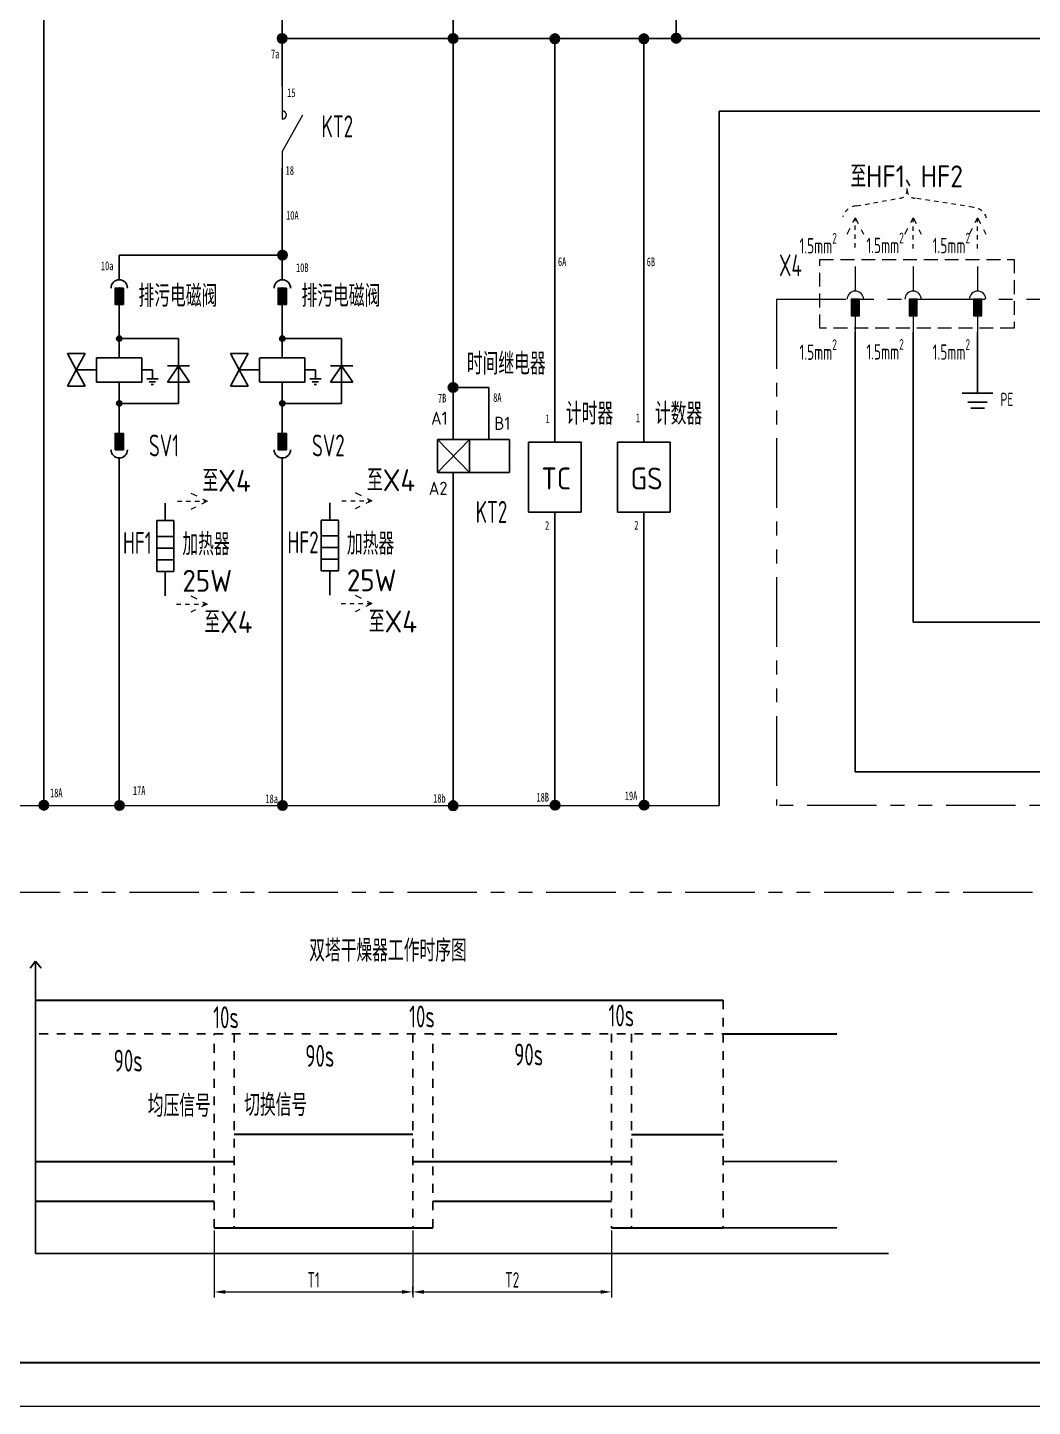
# Model space of a CAD drawing. Header units: millimetres. Extents: x 0 to 841, y 0 to 594.
# Drawn here: x 361 to 590.6, y 0 to 315 of the extents above; entities that cross this region are included whole.
import ezdxf
from ezdxf.enums import TextEntityAlignment as Align

# ---------------------------------------------------------------- set-up
doc = ezdxf.new("R2010")
doc.units = ezdxf.units.MM
for name, pattern in [('CENTER2', [12, 7, -1, 1, -1, 1, -1]), ('HIDDEN', [9.525, 6.35, -3.175]), ('PHANTOM2', [31.75, 15.875, -3.175, 3.175, -3.175, 3.175, -3.175]), ('虚线', [2, 1, -1])]:
    doc.linetypes.add(name, pattern=pattern)
for name, color, linetype, lineweight in [('AM_0', 7, 'Continuous', 25), ('AM_3', 3, '虚线', 13), ('BLK_0.5mm^2', 7, 'Continuous', 18), ('SYMS', 7, 'Continuous', 18), ('TAGS', 51, 'Continuous', 18), ('双点划线', 6, 'CENTER2', 18), ('尺寸线层', 3, 'Continuous', 13), ('标注', 3, 'Continuous', 18), ('粗实线', 7, 'Continuous', 35), ('粗实线层', 7, 'Continuous', 25), ('虚线', 2, 'HIDDEN', 18), ('虚线层', 6, '虚线', 13)]:
    doc.layers.add(name, color=color, linetype=linetype, lineweight=lineweight)
doc.layers.add('触点标识', color=11, linetype='Continuous')
doc.styles.add('WD', font='romans.shx', dxfattribs={"bigfont": 'gbcbig.shx'})
doc.styles.add('WD_IEC', font='isocp2.shx', dxfattribs={"width": 0.9, "bigfont": 'gbcbig.shx'})
doc.styles.add('工程字', font='gbenor.shx', dxfattribs={"bigfont": 'gbcbig.shx'})
doc.styles.add('标准', font='isoct2.shx')
doc.styles.add('海泰标注样式', font='isocp.shx', dxfattribs={"width": 0.7, "bigfont": 'gbcbig.shx'})
doc.styles.add('海泰汉字样式', font='仿宋_GB2312.ttf', dxfattribs={"width": 0.7})
doc.dimstyles.new('海泰标注样式-图2', dxfattribs={"dimtxt": 3.5, "dimasz": 2.5, "dimexe": 1.25, "dimexo": 0.625, "dimgap": 1, "dimtad": 1, "dimdec": 3, "dimlfac": 8, "dimdsep": 46, "dimtxsty": '海泰标注样式', "dimcen": 2.5, "dimclrd": 256, "dimclre": 256, "dimclrt": 2, "dimadec": 3, "dimazin": 2, "dimtm": 1e-09, "dimtfac": 0.7, "dimtdec": 3, "dimtmove": 0, "dimatfit": 1, "dimfxl": 1.25, "dimlwd": -1, "dimlwe": -1, "dimarcsym": 0})

# ---------------------------------------------------------------- blocks, each defined once
blk = doc.blocks.new('NJHT-A1')
at = {"color": 7, "linetype": 'Continuous', "lineweight": 35}
blk.add_line((25, 10), (830, 10), dxfattribs=at)
at = {"color": 7, "linetype": 'Continuous', "lineweight": 18}
blk.add_line((840, 0), (0, 0), dxfattribs=at)
at = {"color": 2, "linetype": 'Continuous', "lineweight": 18, "style": '海泰汉字样式', "width": 0.6}
blk.add_attdef('5', text='', height=5, rotation=180, dxfattribs=at).set_placement((50, 578.5), align=Align.MIDDLE_CENTER)
at = {"color": 2, "linetype": 'Continuous', "lineweight": 18, "style": '海泰汉字样式'}
for tag, height, width, p in [('1', 5, 0.7, (805, 59.25)), ('2', 5, 0.7, (805, 51.75)), ('7', 5, 0.7, (755, 50.5)), ('3', 5, 0.6, (805, 38)), ('12', 3.5, 0.7, (668, 34.5)), ('13', 3.5, 0.6, (682, 34.5)), ('20', 3.5, 0.7, (708, 34.5)), ('21', 3.5, 0.6, (722, 34.5)), ('14', 3.5, 0.7, (668, 27.5)), ('15', 3.5, 0.6, (682, 27.5)), ('22', 3.5, 0.7, (708, 27.5)), ('23', 3.5, 0.6, (722, 27.5)), ('16', 3.5, 0.7, (668, 20.5)), ('17', 3.5, 0.6, (682, 20.5)), ('24', 3.5, 0.7, (708, 20.5)), ('25', 3.5, 0.6, (722, 20.5)), ('8', 3.5, 0.7, (762, 22.5)), ('9', 3.5, 0.7, (774, 22.5)), ('4', 5, 0.6, (805, 22.5)), ('18', 3.5, 0.7, (668, 13.5)), ('19', 3.5, 0.6, (682, 13.5)), ('26', 3.5, 0.7, (708, 13.5)), ('27', 3.5, 0.6, (722, 13.5)), ('11', 3.5, 0.7, (742.5, 13.5)), ('10', 3.5, 0.7, (767.5, 13.5)), ('6', 3.5, 0.7, (811.57, 13.5))]:
    blk.add_attdef(tag, text='', height=height, dxfattribs=dict(at, width=width)).set_placement(p, align=Align.MIDDLE_CENTER)
blk = doc.blocks.new('*D81')
at = {"layer": 'Defpoints', "color": 0, "transparency": 16777216}
for p in [(403.62, 40.82), (449.02, 26.16), (449.02, 25.02)]:
    blk.add_point(p, dxfattribs=at)
at = {"layer": '标注', "transparency": 16777216}
for p, q in [((403.62, 40.19), (403.62, 24.91)), ((406.12, 26.16), (446.52, 26.16)), ((449.02, 25.64), (449.02, 27.41))]:
    blk.add_line(p, q, dxfattribs=at)
for points in [[(406.12, 26.58), (406.12, 25.74), (403.62, 26.16)], [(446.52, 26.58), (446.52, 25.74), (449.02, 26.16)]]:
    blk.add_solid(points, dxfattribs=at)
at = {"layer": '标注', "color": 2, "transparency": 16777216, "insert": (426.32, 28.91), "char_height": 3.5, "attachment_point": 5, "style": '海泰标注样式'}
blk.add_mtext('T1', dxfattribs=at)
blk = doc.blocks.new('*D82')
at = {"layer": 'Defpoints', "color": 0, "transparency": 16777216}
for p in [(449.02, 40.82), (494.38, 40.82), (494.38, 26.16)]:
    blk.add_point(p, dxfattribs=at)
at = {"layer": '标注', "transparency": 16777216}
for p, q in [((449.02, 40.19), (449.02, 24.91)), ((494.38, 40.19), (494.38, 24.91)), ((451.52, 26.16), (491.88, 26.16))]:
    blk.add_line(p, q, dxfattribs=at)
for points in [[(451.52, 26.58), (451.52, 25.74), (449.02, 26.16)], [(491.88, 26.58), (491.88, 25.74), (494.38, 26.16)]]:
    blk.add_solid(points, dxfattribs=at)
at = {"layer": '标注', "color": 2, "transparency": 16777216, "insert": (471.7, 28.91), "char_height": 3.5, "attachment_point": 5, "style": '海泰标注样式'}
blk.add_mtext('T2', dxfattribs=at)
blk = doc.blocks.new('HA1X2_1')
blk.add_lwpolyline([(-1.25, -2.5), (0, 0), (1.25, -2.5)])
at = {"style": 'WD_IEC'}
for tag, p in [('DESC1', (0, 5.1)), ('DESC2', (0, 1.25))]:
    blk.add_attdef(tag, text='', height=2.5, dxfattribs=at).set_placement(p, align=Align.CENTER)
blk.add_attdef('X8TERM01', (0, 0), '', height=0.32, dxfattribs=at)
blk = doc.blocks.new('gwae')
blk.add_hatch(color=256).paths.add_polyline_path([(413.18, 275.01), (413.18, 278.76), (411.3, 278.76), (411.3, 275.01)], flags=0)
for p, q in [((412.24, 286.26), (412.24, 280.64)), ((412.24, 275.01), (412.24, 271.26))]:
    blk.add_line(p, q)
blk.add_lwpolyline([(413.18, 278.76), (411.3, 278.76), (411.3, 275.01), (413.18, 275.01)], close=True)
blk.add_arc((412.24, 278.76), 1.88, 0, 180)
blk.add_point((412.24, 278.76))
blk = doc.blocks.new('rq2e')
at = {"color": 7, "ltscale": 0.416487}
blk.add_line((1065.04, 260.3), (1065.04, 251.87), dxfattribs=at)
at = {"color": 7, "ltscale": 0.007597}
for p, q in [((1064.45, 256.26), (1064.49, 256.48)), ((1064.45, 256.26), (1064.49, 256.48)), ((1064.49, 256.03), (1064.45, 256.26)), ((1064.49, 256.03), (1064.45, 256.26)), ((1064.49, 256.48), (1064.62, 256.67)), ((1064.49, 256.48), (1064.62, 256.67)), ((1064.62, 255.84), (1064.49, 256.03)), ((1064.62, 255.84), (1064.49, 256.03)), ((1064.62, 256.67), (1064.81, 256.8)), ((1064.62, 256.67), (1064.81, 256.8)), ((1064.81, 255.71), (1064.62, 255.84)), ((1064.81, 255.71), (1064.62, 255.84)), ((1064.81, 256.8), (1065.04, 256.85)), ((1064.81, 256.8), (1065.04, 256.85)), ((1065.04, 255.66), (1064.81, 255.71)), ((1065.04, 255.66), (1064.81, 255.71)), ((1065.04, 256.85), (1065.27, 256.8)), ((1065.04, 256.85), (1065.27, 256.8)), ((1065.27, 255.71), (1065.04, 255.66)), ((1065.27, 255.71), (1065.04, 255.66)), ((1065.27, 256.8), (1065.46, 256.67)), ((1065.27, 256.8), (1065.46, 256.67)), ((1065.46, 255.84), (1065.27, 255.71)), ((1065.46, 255.84), (1065.27, 255.71)), ((1065.46, 256.67), (1065.59, 256.48)), ((1065.46, 256.67), (1065.59, 256.48)), ((1065.59, 256.03), (1065.46, 255.84)), ((1065.59, 256.03), (1065.46, 255.84)), ((1065.59, 256.48), (1065.63, 256.26)), ((1065.59, 256.48), (1065.63, 256.26)), ((1065.63, 256.26), (1065.59, 256.03)), ((1065.63, 256.26), (1065.59, 256.03)), ((1064.45, 241.44), (1064.49, 241.66)), ((1064.45, 241.44), (1064.49, 241.66)), ((1064.49, 241.21), (1064.45, 241.44)), ((1064.49, 241.21), (1064.45, 241.44)), ((1064.49, 241.66), (1064.62, 241.85)), ((1064.49, 241.66), (1064.62, 241.85)), ((1064.62, 241.02), (1064.49, 241.21)), ((1064.62, 241.02), (1064.49, 241.21)), ((1064.62, 241.85), (1064.81, 241.98)), ((1064.62, 241.85), (1064.81, 241.98)), ((1064.81, 240.89), (1064.62, 241.02)), ((1064.81, 240.89), (1064.62, 241.02)), ((1064.81, 241.98), (1065.04, 242.03)), ((1064.81, 241.98), (1065.04, 242.03)), ((1065.04, 240.85), (1064.81, 240.89)), ((1065.04, 240.85), (1064.81, 240.89)), ((1065.04, 242.03), (1065.27, 241.98)), ((1065.04, 242.03), (1065.27, 241.98)), ((1065.27, 240.89), (1065.04, 240.85)), ((1065.27, 240.89), (1065.04, 240.85)), ((1065.27, 241.98), (1065.46, 241.85)), ((1065.27, 241.98), (1065.46, 241.85)), ((1065.46, 241.02), (1065.27, 240.89)), ((1065.46, 241.02), (1065.27, 240.89)), ((1065.46, 241.85), (1065.59, 241.66)), ((1065.46, 241.85), (1065.59, 241.66)), ((1065.59, 241.21), (1065.46, 241.02)), ((1065.59, 241.21), (1065.46, 241.02)), ((1065.59, 241.66), (1065.63, 241.44)), ((1065.59, 241.66), (1065.63, 241.44)), ((1065.63, 241.44), (1065.59, 241.21)), ((1065.63, 241.44), (1065.59, 241.21))]:
    blk.add_line(p, q, dxfattribs=at)
at = {"color": 7, "ltscale": 0.445714}
for p, q in [((1065.03, 256.26), (1078.57, 256.26)), ((1065.03, 256.26), (1078.57, 256.26)), ((1065.04, 241.44), (1078.58, 241.44)), ((1065.04, 241.44), (1078.58, 241.44))]:
    blk.add_line(p, q, dxfattribs=at)
at = {"color": 7, "ltscale": 0.204694}
blk.add_line((1078.58, 250.04), (1078.57, 256.26), dxfattribs=at)
blk.add_line((1078.58, 250.04), (1078.57, 256.26), dxfattribs=at)
at = {"color": 7, "ltscale": 0.092843}
for q in [(1053.19, 252.81), (1053.19, 252.81), (1057.23, 252.81), (1057.23, 252.81), (1053.19, 245.38), (1053.19, 245.38), (1057.23, 245.38), (1057.23, 245.38)]:
    blk.add_line((1055.21, 249.09), q, dxfattribs=at)
at = {"color": 7, "ltscale": 0.044268}
for p, q in [((1053.19, 252.81), (1055.21, 252.81)), ((1053.19, 252.81), (1055.21, 252.81)), ((1053.19, 245.38), (1055.21, 245.38)), ((1053.19, 245.38), (1055.21, 245.38))]:
    blk.add_line(p, q, dxfattribs=at)
at = {"color": 7, "ltscale": 0.044269}
for p, q in [((1057.23, 252.81), (1055.21, 252.81)), ((1057.23, 252.81), (1055.21, 252.81)), ((1057.23, 245.38), (1055.21, 245.38)), ((1057.23, 245.38), (1055.21, 245.38))]:
    blk.add_line(p, q, dxfattribs=at)
at = {"color": 7, "ltscale": 0.121009}
blk.add_line((1059.83, 249.09), (1055.21, 249.09), dxfattribs=at)
at = {"color": 7, "ltscale": 0.18267}
for p, q in [((1059.83, 251.87), (1059.83, 246.32)), ((1070.2, 251.87), (1070.2, 246.32))]:
    blk.add_line(p, q, dxfattribs=at)
at = {"color": 7, "ltscale": 0.226511}
for p, q in [((1070.2, 251.87), (1059.88, 251.87)), ((1059.88, 246.32), (1063.32, 246.32)), ((1070.2, 246.32), (1063.32, 246.32)), ((1070.2, 246.32), (1063.32, 246.32))]:
    blk.add_line(p, q, dxfattribs=at)
at = {"color": 7, "ltscale": 0.067085}
blk.add_line((1070.2, 249.09), (1072.61, 249.09), dxfattribs=at)
at = {"color": 7, "ltscale": 0.04459}
blk.add_line((1072.61, 249.09), (1072.61, 247.05), dxfattribs=at)
at = {"color": 7, "ltscale": 0.148438}
for p in [(1076.03, 246.32), (1076.03, 246.32), (1081.13, 246.32), (1081.13, 246.32)]:
    blk.add_line(p, (1078.58, 250.04), dxfattribs=at)
at = {"color": 7, "ltscale": 0.083936}
for p, q in [((1078.58, 250.04), (1076.03, 250.04)), ((1078.58, 250.04), (1076.03, 250.04)), ((1078.58, 250.04), (1081.13, 250.04)), ((1078.58, 250.04), (1081.13, 250.04)), ((1078.58, 246.32), (1076.03, 246.32)), ((1078.58, 246.32), (1076.03, 246.32)), ((1078.58, 246.32), (1081.13, 246.32)), ((1078.58, 246.32), (1081.13, 246.32))]:
    blk.add_line(p, q, dxfattribs=at)
at = {"color": 7, "ltscale": 0.16075}
for q in [(1078.58, 250.04), (1078.58, 246.32)]:
    blk.add_line((1078.58, 241.44), q, dxfattribs=at)
at = {"color": 7, "ltscale": 0.321499}
blk.add_line((1065.04, 246.32), (1065.04, 238.35), dxfattribs=at)
at = {"color": 7, "ltscale": 0.028234}
blk.add_line((1072.61, 247.05), (1071.32, 247.05), dxfattribs=at)
at = {"color": 7, "ltscale": 0.016336}
for q in [(1071.86, 246.37), (1073.35, 246.37)]:
    blk.add_line((1072.61, 246.37), q, dxfattribs=at)
at = {"color": 7, "ltscale": 0.005879}
for q in [(1072.34, 245.77), (1072.88, 245.77)]:
    blk.add_line((1072.61, 245.77), q, dxfattribs=at)
at = {"color": 7, "ltscale": 0.028235}
blk.add_line((1072.61, 247.05), (1073.9, 247.05), dxfattribs=at)
at = {"color": 7}
for centre in [(1065.04, 256.26), (1065.04, 241.44)]:
    blk.add_circle(centre, 0.591, dxfattribs=at)
for points in [[(1065.59, 256.03), (1064.45, 256.26), (1064.62, 256.67), (1064.49, 256.48)], [(1065.59, 256.03), (1064.45, 256.26), (1064.62, 256.67), (1064.49, 256.48)], [(1065.59, 256.03), (1064.62, 255.84), (1064.45, 256.26), (1064.49, 256.03)], [(1065.59, 256.03), (1064.62, 255.84), (1064.45, 256.26), (1064.49, 256.03)], [(1065.59, 256.03), (1064.62, 256.67), (1065.04, 256.85), (1064.81, 256.8)], [(1065.59, 256.03), (1064.62, 256.67), (1065.04, 256.85), (1064.81, 256.8)], [(1065.59, 256.03), (1065.04, 255.66), (1064.62, 255.84), (1064.81, 255.71)], [(1065.59, 256.03), (1065.04, 255.66), (1064.62, 255.84), (1064.81, 255.71)], [(1065.59, 256.03), (1065.04, 256.85), (1065.46, 256.67), (1065.27, 256.8)], [(1065.59, 256.03), (1065.04, 256.85), (1065.46, 256.67), (1065.27, 256.8)], [(1065.59, 256.03), (1065.46, 255.84), (1065.04, 255.66), (1065.27, 255.71)], [(1065.59, 256.03), (1065.46, 255.84), (1065.04, 255.66), (1065.27, 255.71)], [(1065.59, 256.03), (1065.46, 256.67), (1065.63, 256.26), (1065.59, 256.48)], [(1065.59, 256.03), (1065.46, 256.67), (1065.63, 256.26), (1065.59, 256.48)], [(1065.59, 241.21), (1064.45, 241.44), (1064.62, 241.85), (1064.49, 241.66)], [(1065.59, 241.21), (1064.45, 241.44), (1064.62, 241.85), (1064.49, 241.66)], [(1065.59, 241.21), (1064.62, 241.02), (1064.45, 241.44), (1064.49, 241.21)], [(1065.59, 241.21), (1064.62, 241.02), (1064.45, 241.44), (1064.49, 241.21)], [(1065.59, 241.21), (1064.62, 241.85), (1065.04, 242.03), (1064.81, 241.98)], [(1065.59, 241.21), (1064.62, 241.85), (1065.04, 242.03), (1064.81, 241.98)], [(1065.59, 241.21), (1065.04, 240.85), (1064.62, 241.02), (1064.81, 240.89)], [(1065.59, 241.21), (1065.04, 240.85), (1064.62, 241.02), (1064.81, 240.89)], [(1065.59, 241.21), (1065.04, 242.03), (1065.46, 241.85), (1065.27, 241.98)], [(1065.59, 241.21), (1065.04, 242.03), (1065.46, 241.85), (1065.27, 241.98)], [(1065.59, 241.21), (1065.46, 241.02), (1065.04, 240.85), (1065.27, 240.89)], [(1065.59, 241.21), (1065.46, 241.02), (1065.04, 240.85), (1065.27, 240.89)], [(1065.59, 241.21), (1065.46, 241.85), (1065.63, 241.44), (1065.59, 241.66)], [(1065.59, 241.21), (1065.46, 241.85), (1065.63, 241.44), (1065.59, 241.66)]]:
    blk.add_solid(points, dxfattribs=at)
blk = doc.blocks.new('VMS21P_1')
for p, q in [((0, 7.5), (0, 2.5)), ((0, -2.5), (3.125, 3.125)), ((0, -2.5), (0, -7.5))]:
    blk.add_line(p, q)
blk.add_arc((0, 3.125), 0.625, 270, 90)
at = {"style": 'WD_IEC'}
for tag, p in [('INST', (-5.25, 7.75)), ('LOC', (-5.25, 4.25)), ('TAG2', (-5.25, 0.75)), ('XREF', (-5.25, -3.75)), ('DESC1', (-5.25, -7.6)), ('DESC2', (-5.25, -11.1)), ('DESC3', (-5.25, -14.6))]:
    blk.add_attdef(tag, text='', height=2.5, dxfattribs=at).set_placement(p, align=Align.RIGHT)
blk.add_attdef('TERM01', text='', height=2, rotation=90, dxfattribs=at).set_placement((-1, 7.5), align=Align.RIGHT)
for tag, p, height in [('X2TERM01', (0, 7.5), 0.32), ('X4LINK', (-2, 0), 0.32), ('X1LINK', (-0.5, 0), 0.32), ('CONTACT', (4, -3.5), 1), ('FAMILY', (4, -5), 1), ('X8TERM02', (0, -7.5), 0.32)]:
    blk.add_attdef(tag, p, '', height=height, dxfattribs=at)
blk.add_attdef('TERM02', (-1, -7.5), '', height=2, rotation=90, dxfattribs=at)
blk = doc.blocks.new('bfcgb')
blk.add_hatch(color=256).paths.add_polyline_path([(1495.06, 338, 1), (1492.9, 338, 1)])
blk.add_circle((1493.98, 338), 1.08)
blk = doc.blocks.new('sfe')
for p, q in [((1319.93, -437.42), (1336.36, -437.42)), ((1319.93, -444.92), (1319.93, -437.42)), ((1327.24, -437.42), (1319.93, -444.92)), ((1319.93, -437.42), (1327.24, -444.92)), ((1327.24, -437.42), (1327.24, -444.92)), ((1336.36, -437.42), (1336.36, -444.92)), ((1336.36, -444.92), (1319.93, -444.92))]:
    blk.add_line(p, q)
at = {"layer": '粗实线层'}
for p, q in [((1323.47, -437.42), (1323.47, -425.52)), ((1323.47, -425.52), (1331.69, -425.52)), ((1331.69, -437.42), (1331.69, -425.52)), ((1323.47, -444.92), (1323.47, -455.61))]:
    blk.add_line(p, q, dxfattribs=at)
blk.add_blockref('bfcgb', (-170.51, -763.52))
at = {"layer": 'AM_3', "style": 'WD_IEC'}
for tag, p in [('A1', (1322.22, -434.03)), ('B1', (1336.55, -435.2)), ('A2', (1322.2, -450.05))]:
    blk.add_attdef(tag, text='', height=3, dxfattribs=at).set_placement(p, align=Align.RIGHT)
blk = doc.blocks.new('VC01JP_1')
blk.add_hatch(color=256).paths.add_polyline_path([(0.62, -2.5), (0.62, 0), (-0.62, 0), (-0.62, -2.5)], flags=0)
for p, q in [((0, 5), (0, 1.25)), ((0, -2.5), (0, -5))]:
    blk.add_line(p, q)
blk.add_lwpolyline([(0.62, 0), (-0.62, 0), (-0.62, -2.5), (0.62, -2.5)], close=True)
blk.add_arc((0, 0), 1.25, 0, 180)
blk.add_point((0, 0))
at = {"style": 'WD_IEC'}
for tag, p in [('INST', (-5.25, 8)), ('LOC', (-5.25, 5)), ('TAG1', (-5.25, 2)), ('DESC1', (-5.25, -5.1)), ('DESC2', (-5.25, -8.1)), ('DESC3', (-5.25, -11.1))]:
    blk.add_attdef(tag, text='', height=2, dxfattribs=at).set_placement(p, align=Align.RIGHT)
blk.add_attdef('TERM02', text='', height=2, rotation=90, dxfattribs=at).set_placement((-1, 5), align=Align.RIGHT)
for tag, p, height in [('X2TERM02', (0, 5), 0.32), ('X2TERMDESC02', (0, 4.48), 0.32), ('MFG', (2.75, 4), 1.5), ('CAT', (2.75, 1.5), 1.5), ('X4LINK', (-1.25, -1.25), 0.32), ('X1LINK', (1.25, -1.25), 0.32), ('ASSYCODE', (2.75, -2.75), 1), ('FAMILY', (2.75, -4.25), 1), ('X8TERM01', (0, -5), 0.32), ('X8TERMDESC01', (0, -5.52), 0.32), ('CATDESC', (2.75, -5.75), 1)]:
    blk.add_attdef(tag, p, '', height=height, dxfattribs=at)
blk.add_attdef('TERM01', (-1, -5), '', height=2, rotation=90, dxfattribs=at)

msp = doc.modelspace()

# ---------------------------------------------------------------- linework, layer by layer
for p, q in [((364.67347, 137.27649), (364.67347, 400.12254)), ((458.1773, 312.50586), (458.18039, 377.25257)), ((419.16213, 312.50586), (419.16211, 331.21576)), ((509.16989, 323.25232), (509.16989, 312.50586)), ((634.34602, 312.50586), (418.03575, 312.50586)), ((419.16213, 301.60979), (419.15939, 312.50586)), ((458.17857, 257.78731), (458.1773, 312.50586)), ((481.42863, 312.50586), (481.42863, 245.28906)), ((501.76882, 312.50586), (501.76882, 245.29007)), ((519.01407, 295.89119), (519.01407, 137.27649)), ((419.16213, 263.00542), (419.16213, 282.85979)), ((381.90568, 263.00522), (419.16213, 263.00542)), ((550.10525, 245.43164), (550.10525, 144.96361)), ((563.31251, 245.43164), (563.31251, 179.155)), ((578.05456, 245.43164), (578.05456, 235.28466)), ((578.05456, 235.28466), (578.05456, 231.46901)), ((458.17825, 227.70101), (458.17876, 220.88075)), ((481.42863, 229.29054), (481.42863, 220.27899)), ((501.76882, 229.29155), (501.76882, 220.28)), ((475.43106, 204.28047), (475.43106, 220.27899)), ((475.43106, 220.27899), (487.42995, 220.27899)), ((487.42995, 220.27899), (487.42995, 204.28047)), ((495.77125, 204.28148), (495.77125, 220.28)), ((495.77125, 220.28), (507.77014, 220.28)), ((507.77014, 220.28), (507.77014, 204.28148)), ((458.17904, 217.25042), (458.17905, 217.0111)), ((458.17932, 213.38075), (458.18503, 137.27649)), ((381.90568, 211.05126), (381.90568, 137.27649)), ((392.43429, 202.38765), (392.43429, 206.31608)), ((430.01917, 202.5055), (430.01917, 206.43393)), ((487.42995, 204.28047), (475.43106, 204.28047)), ((481.42863, 204.28047), (481.42863, 137.27649)), ((507.77014, 204.28148), (495.77125, 204.28148)), ((501.76882, 204.28148), (501.76882, 137.27649)), ((392.43429, 190.74322), (392.43429, 185.18006)), ((430.01917, 190.86107), (430.01917, 185.29791)), ((563.31251, 179.155), (604.73943, 179.155)), ((550.10525, 144.96361), (604.73943, 144.96361))]:
    msp.add_line(p, q)
at = {"color": 7, "ltscale": 0.416487}
msp.add_line((419.16213, 263.00542), (419.16213, 257.38042), dxfattribs=at)
at = {"color": 1}
for p, q in [((574.54939, 231.46901), (581.55973, 231.46901)), ((575.84969, 229.43571), (580.25942, 229.43571)), ((576.47158, 228.08018), (579.63754, 228.08018))]:
    msp.add_line(p, q, dxfattribs=at)
at = {"color": 7, "ltscale": 0.321499}
msp.add_line((419.16213, 211.05146), (419.16213, 137.27649), dxfattribs=at)
at = {"color": 7, "ltscale": 0.036266}
for p, q in [((392.43429, 202.38765), (390.47595, 202.38765)), ((392.43429, 202.38765), (394.39263, 202.38765)), ((430.01917, 202.5055), (428.06083, 202.5055)), ((430.01917, 202.5055), (431.97751, 202.5055)), ((390.47595, 198.75545), (392.43429, 198.75545)), ((394.39263, 198.75545), (392.43429, 198.75545)), ((428.06083, 198.87329), (430.01917, 198.87329)), ((431.97751, 198.87329), (430.01917, 198.87329)), ((390.47595, 196.0847), (392.43429, 196.0847)), ((394.39263, 196.0847), (392.43429, 196.0847)), ((428.06083, 196.20255), (430.01917, 196.20255)), ((431.97751, 196.20255), (430.01917, 196.20255)), ((390.47595, 193.41396), (392.43429, 193.41396)), ((394.39263, 193.41396), (392.43429, 193.41396)), ((428.06083, 193.53181), (430.01917, 193.53181)), ((431.97751, 193.53181), (430.01917, 193.53181)), ((390.47595, 190.74322), (392.43429, 190.74322)), ((394.39263, 190.74322), (392.43429, 190.74322)), ((428.06083, 190.86107), (430.01917, 190.86107)), ((431.97751, 190.86107), (430.01917, 190.86107))]:
    msp.add_line(p, q, dxfattribs=at)
at = {"color": 7, "ltscale": 0.215638}
for p, q in [((390.47595, 202.38765), (390.47595, 190.74322)), ((394.39263, 202.38765), (394.39263, 190.74322)), ((428.06083, 202.5055), (428.06083, 190.86107)), ((431.97751, 202.5055), (431.97751, 190.86107))]:
    msp.add_line(p, q, dxfattribs=at)
at = {"layer": 'AM_0', "color": 2, "ltscale": 2}
for p, q in [((362.79311, 101.68454), (361.5408, 100.13467)), ((362.79311, 34.90441), (362.79311, 101.68454)), ((362.79311, 101.68454), (364.04543, 100.13467)), ((362.79311, 34.90441), (557.69248, 34.90441))]:
    msp.add_line(p, q, dxfattribs=at)
at = {"layer": 'AM_0', "color": 2, "linetype": '虚线', "ltscale": 2}
for p, q in [((519.89663, 92.78867), (519.89663, 85.14908)), ((533.62897, 85.14908), (362.79311, 85.14908)), ((403.62102, 40.81628), (403.62102, 85.14908)), ((408.18781, 85.14908), (408.18781, 40.81628)), ((449.01572, 85.14908), (449.01572, 40.81628)), ((453.54728, 40.81628), (453.54728, 85.14908)), ((494.37518, 85.14908), (494.37518, 40.81628)), ((498.94197, 85.14908), (498.94197, 40.81628)), ((519.89663, 85.14908), (519.89663, 40.81628))]:
    msp.add_line(p, q, dxfattribs=at)
at = {"layer": 'BLK_0.5mm^2'}
msp.add_line((184.43833, 137.27649), (519.01407, 137.27649), dxfattribs=at)
at = {"layer": '双点划线', "linetype": 'PHANTOM2'}
for p, q in [((532.09131, 252.93164), (808.98008, 252.93164)), ((532.09131, 252.93164), (532.09131, 137.27649)), ((808.98008, 137.27649), (532.09131, 137.27649)), ((35.00004, 117.45651), (815.6868, 117.45651))]:
    msp.add_line(p, q, dxfattribs=at)
at = {"layer": '粗实线'}
for p, q in [((362.79311, 92.78867), (519.89663, 92.78867)), ((519.89663, 85.14908), (545.87295, 85.14908)), ((408.18781, 62.17701), (449.01572, 62.17701)), ((498.94197, 62.1109), (519.89663, 62.1109)), ((362.79311, 55.99138), (408.18781, 55.99138)), ((449.01572, 55.92527), (498.94197, 55.92527)), ((362.79311, 46.92378), (403.62102, 46.92378)), ((453.54728, 46.92378), (494.37518, 46.92378)), ((403.62102, 40.81628), (453.54728, 40.81628)), ((494.37518, 40.81628), (519.89663, 40.81628))]:
    msp.add_line(p, q, dxfattribs=at)
at = {"layer": '粗实线层'}
for p, q in [((519.01407, 295.89119), (616.26889, 295.89119)), ((458.18044, 232.77725), (458.17857, 257.78731)), ((481.42863, 229.29054), (481.42863, 245.28906)), ((501.76882, 229.29155), (501.76882, 245.29007)), ((519.89663, 55.92527), (545.87295, 55.92527)), ((519.89663, 40.81628), (545.87295, 40.81628))]:
    msp.add_line(p, q, dxfattribs=at)
at = {"layer": '虚线', "ltscale": 0.5}
for p, q in [((541.97457, 262.05465), (586.39335, 262.05465)), ((541.97457, 246.29901), (541.97457, 262.05465)), ((586.39335, 262.05465), (586.39335, 246.29901)), ((586.39335, 246.29901), (541.97457, 246.29901))]:
    msp.add_line(p, q, dxfattribs=at)
at = {"layer": '虚线层'}
for p, q in [((561.9698, 277.81373), (561.9698, 278.26373)), ((550.36529, 274.25585), (560.1698, 276.01373)), ((577.00623, 273.93771), (563.7698, 276.01373)), ((550.10525, 264.76575), (550.10525, 271.56651)), ((563.31251, 264.5533), (563.31251, 271.56651)), ((578.05456, 264.5533), (578.05456, 271.56651)), ((395.2096, 206.79245), (402.01036, 206.79245)), ((432.79448, 206.91029), (439.59524, 206.91029)), ((394.99715, 183.30873), (402.01036, 183.30873)), ((432.58202, 183.42658), (439.59524, 183.42658))]:
    msp.add_line(p, q, dxfattribs=at)
for centre, radius, start, end in [((560.1698, 277.81373), 1.8, 270, 0), ((563.7698, 277.81373), 1.8, 180, 270), ((550.53379, 270.8855), 3.37455, 92.8620485, 164.7634111), ((576.83774, 270.56737), 3.37455, 15.2365889, 87.1379515)]:
    msp.add_arc(centre, radius, start, end, dxfattribs=at)

# ---------------------------------------------------------------- block references
for name, p in [('NJHT-A1', (0, 0)), ('bfcgb', (-1074.86839, -25.48769)), ('bfcgb', (-1035.79932, -25.47938)), ('bfcgb', (-1012.51991, -25.53517)), ('bfcgb', (-992.17972, -25.5372)), ('bfcgb', (-984.78453, -25.44535)), ('gwae', (-30.3368, -23.2574)), ('gwae', (6.91965, -23.2572)), ('bfcgb', (-1074.77404, -74.96413)), ('rq2e', (-683.13533, -12.29659)), ('rq2e', (-645.87888, -12.29639)), ('bfcgb', (-1129.29077, -200.66897)), ('bfcgb', (-1112.01984, -200.70511)), ('bfcgb', (-1074.76492, -200.70872)), ('bfcgb', (-1035.78071, -200.75703)), ('bfcgb', (-1012.48778, -200.64518)), ('bfcgb', (-992.14758, -200.64721))]:
    msp.add_blockref(name, p)
at = {"xscale": -1, "rotation": 180}
for p in [(-30.3368, 497.31388), (6.91965, 497.31408)]:
    msp.add_blockref('gwae', p, dxfattribs=at)
at = {"layer": 'SYMS', "xscale": 1.5, "yscale": 1.5, "zscale": 1.5}
msp.add_blockref('VMS21P_1', (419.16213, 290.35979), dxfattribs=at)
at = {"layer": 'SYMS', "linetype": 'PHANTOM2', "xscale": 1.5, "yscale": 1.5, "zscale": 1.5}
for p in [(550.10525, 252.93164), (563.31251, 252.93164), (578.05456, 252.93164)]:
    msp.add_blockref('VC01JP_1', p, dxfattribs=at)
at = {"layer": '粗实线层'}
msp.add_blockref('sfe', (-865.29083, 658.29798), dxfattribs=at).add_auto_attribs({'B1': 'B1', 'A1': 'A1', 'A2': 'A2'})
at = {"layer": '虚线层', "xscale": 1.5, "yscale": 1.5, "zscale": 1.5}
for p in [(550.10525, 271.56651), (563.31251, 271.56651), (578.05456, 271.56651)]:
    msp.add_blockref('HA1X2_1', p, dxfattribs=at)
at = {"layer": '虚线层', "xscale": 1.5, "yscale": 1.5, "zscale": 1.5, "rotation": 270}
for p in [(402.01036, 206.79245), (439.59524, 206.91029), (402.01036, 183.30873), (439.59524, 183.42658)]:
    msp.add_blockref('HA1X2_1', p, dxfattribs=at)

# ---------------------------------------------------------------- texts
at = {"char_height": 5, "width": 13.5088895, "attachment_point": 1, "line_spacing_factor": 0.99982, "style": '标准'}
for s, insert in [('{\\Fisocp2,gbcbig|c0;\\C3;TC}', (478.37564, 214.48854)), ('{\\Fisocp2,gbcbig|c134;\\C3;GS}', (498.71583, 214.48955))]:
    msp.add_mtext(s, dxfattribs=dict(at, insert=insert))
at = {"char_height": 5, "width": 4.9298444, "attachment_point": 1}
for s, insert in [('{\\Fisocp,gbcbig|c134;\\W0.7;\\C3;HF1}', (382.75554, 199.78506)), ('{\\Fisocp,gbcbig|c134;\\W0.7;\\C3;HF2}', (420.34042, 199.90291))]:
    msp.add_mtext(s, dxfattribs=dict(at, insert=insert))
at = {"layer": 'BLK_0.5mm^2', "char_height": 5, "width": 35.8096004, "attachment_point": 1, "line_spacing_factor": 0.99982, "style": '标准'}
for s, insert in [('{\\Fisocp2,gbcbig|c134;\\C3;排污电磁阀}', (386.31046, 256.18632)), ('{\\Fisocp2,gbcbig|c134;\\C3;排污电磁阀}', (423.56691, 256.18652)), ('{\\Fisocp2,gbcbig|c134;\\C3;时间继电器}', (461.33346, 240.70572)), ('{\\Fisocp2,gbcbig|c134;\\C3;计时器}', (483.97843, 229.27443)), ('{\\Fisocp2,gbcbig|c134;\\C3;计数器}', (504.31862, 229.27544)), ('{\\Fisocp2,gbcbig|c134;\\C3;加热器\\P25W}', (396.33518, 199.4478)), ('{\\Fisocp2,gbcbig|c134;\\C3;加热器\\P25W}', (433.92006, 199.56565))]:
    msp.add_mtext(s, dxfattribs=dict(at, insert=insert))
at = {"layer": 'TAGS', "insert": (583.29593, 231.56192), "char_height": 3, "width": 21.0013549, "attachment_point": 1, "line_spacing_factor": 0.99982, "style": 'WD'}
msp.add_mtext('{\\Fisocp2,gbcbig|c134;\\W0.7;\\C3;PE}', dxfattribs=at)
at = {"layer": '尺寸线层', "char_height": 5, "attachment_point": 1}
for s, insert, width, style in [('{\\Fisocp2,gbcbig|c134;\\W0.7;KT2}', (428.12553, 294.93977), 14.8690152, '标准'), ('{\\C3;至HF1、HF2}', (548.98698, 283.52047), 42.5209704, '工程字'), ('{\\Fisocp,gbcbig|c134;\\W0.7;SV1}', (388.69301, 222.03518), 17.8760589, '工程字'), ('{\\Fisocp,gbcbig|c134;\\W0.7;SV2}', (425.94947, 222.03538), 17.8760589, '工程字'), ('{\\Fisocp2,gbcbig|c134;\\C3;至X4}', (438.51193, 214.09605), 42.5209704, '标准'), ('{\\Fisocp2,gbcbig|c134;\\C3;至X4}', (400.92705, 213.9782), 42.5209704, '标准'), ('{\\Fisocp2,gbcbig|c134;\\W0.7;KT2}', (463.35225, 206.84781), 17.8760589, '工程字'), ('{\\Fisocp2,gbcbig|c134;\\C3;至X4}', (401.34931, 181.68901), 42.5209704, '标准'), ('{\\Fisocp2,gbcbig|c134;\\C3;至X4}', (438.93419, 181.80686), 42.5209704, '标准')]:
    msp.add_mtext(s, dxfattribs=dict(at, insert=insert, width=width, style=style))
at = {"layer": '尺寸线层', "char_height": 5, "attachment_point": 1, "line_spacing_factor": 0.99982, "style": '标准'}
for s, insert, width in [('{\\Fisocp2,gbcbig|c0;\\W0.7;\\C3;X\\Fisocp2,gbcbig|c134;4}', (532.67565, 263.19826), 51.18948), ('{\\Fisocp2,gbcbig|c134;双塔干燥器工作时序图}', (425.31226, 106.63179), 45.3052999), ('{\\Fisocp2,gbcbig|c134;\\W0.7;10\\Fisocp2,gbcbig|c0;s}', (403.36409, 91.39673), 21.3069027), ('{\\Fisocp2,gbcbig|c134;\\W0.7;10\\Fisocp2,gbcbig|c0;s}', (448.13954, 91.58831), 21.3069027), ('{\\Fisocp2,gbcbig|c134;\\W0.7;10\\Fisocp2,gbcbig|c0;s}', (493.69832, 91.81921), 21.3069027), ('{\\Fisocp2,gbcbig|c134;\\W0.7;90\\Fisocp2,gbcbig|c0;s}', (424.43263, 82.59067), 21.3069027), ('{\\Fisocp2,gbcbig|c134;\\W0.7;90\\Fisocp2,gbcbig|c0;s}', (472.1607, 82.89626), 21.3069027), ('{\\Fisocp2,gbcbig|c134;\\W0.7;90\\Fisocp2,gbcbig|c0;s}', (380.6407, 81.49458), 21.3069027), ('{\\Fisocp2,gbcbig|c134;均压信号}', (388.42107, 71.17957), 33.8446833), ('{\\Fisocp2,gbcbig|c134;切换信号}', (410.45381, 71.34821), 33.8446833)]:
    msp.add_mtext(s, dxfattribs=dict(at, insert=insert, width=width))
at = {"layer": '标注', "color": 2, "char_height": 3.5, "width": 12.7561908, "attachment_point": 1, "style": '海泰标注样式'}
for insert in [(537.34906, 268.09246), (552.64179, 268.17021), (567.78404, 268.12817), (537.34906, 243.77952), (552.64179, 243.85727), (567.78404, 243.81523)]:
    msp.add_mtext('\\A1;1.5mm{\\H0.7x;\\S2^ ;}', dxfattribs=dict(at, insert=insert))
at = {"layer": '触点标识', "char_height": 2, "attachment_point": 1, "style": '海泰汉字样式'}
for s, width, insert in [('7a', 2.1335374, (416.57787, 309.98035)), ('15', 2.2940467, (420.29119, 301.13529)), ('18', 3.164205, (419.93, 283.37618)), ('10A', 5.6206143, (420.03458, 273.12289)), ('10a', 5.6206143, (377.71184, 261.58039)), ('6A', 2.5037335, (482.15574, 262.53882)), ('6B', 3.2594767, (502.44498, 262.48894)), ('10B', 5.6206143, (422.30136, 261.1538)), ('7B', 2.4084207, (454.73266, 231.34901)), ('8A', 2.6610733, (467.35094, 231.49604)), ('1', 1.4561727, (479.2895, 226.63197)), ('1', 1.872216, (499.94487, 226.84044)), ('2', 4.4918398, (479.21486, 202.26299)), ('2', 3.4104712, (499.60815, 202.32557)), ('18A', 4.4025034, (366.08218, 141.18045)), ('17A', 6.1705094, (385.03148, 141.71287)), ('18a', 3.283223, (415.30946, 139.8277)), ('18b', 3.119209, (453.63734, 139.92202)), ('18B', 4.4145652, (477.25039, 140.18489)), ('19A', 4.2736715, (497.4385, 140.51024))]:
    msp.add_mtext_dynamic_manual_height_columns(s, width=width, gutter_width=10, heights=[0], dxfattribs=dict(at, insert=insert))

# ---------------------------------------------------------------- dimensions: what is measured, and where the dimension line sits
at = {"layer": '标注'}
dim = msp.add_linear_dim(base=(449.01572, 26.15838), p1=(403.62102, 40.81628), p2=(449.01572, 25.0165), text='T1', dimstyle='海泰标注样式-图2', dxfattribs=at)
dim.commit()
dim.dimension.update_dxf_attribs({"geometry": '*D81', "text_midpoint": (426.31837, 26.15838), "dimtype": 160})
dim = msp.add_linear_dim(base=(494.37518, 26.15838), p1=(449.01572, 40.81628), p2=(494.37518, 40.81628), text='T2', dimstyle='海泰标注样式-图2', dxfattribs=at)
dim.commit()
dim.dimension.update_dxf_attribs({"geometry": '*D82', "text_midpoint": (471.69545, 28.90872)})

doc.saveas('drawing.dxf')
